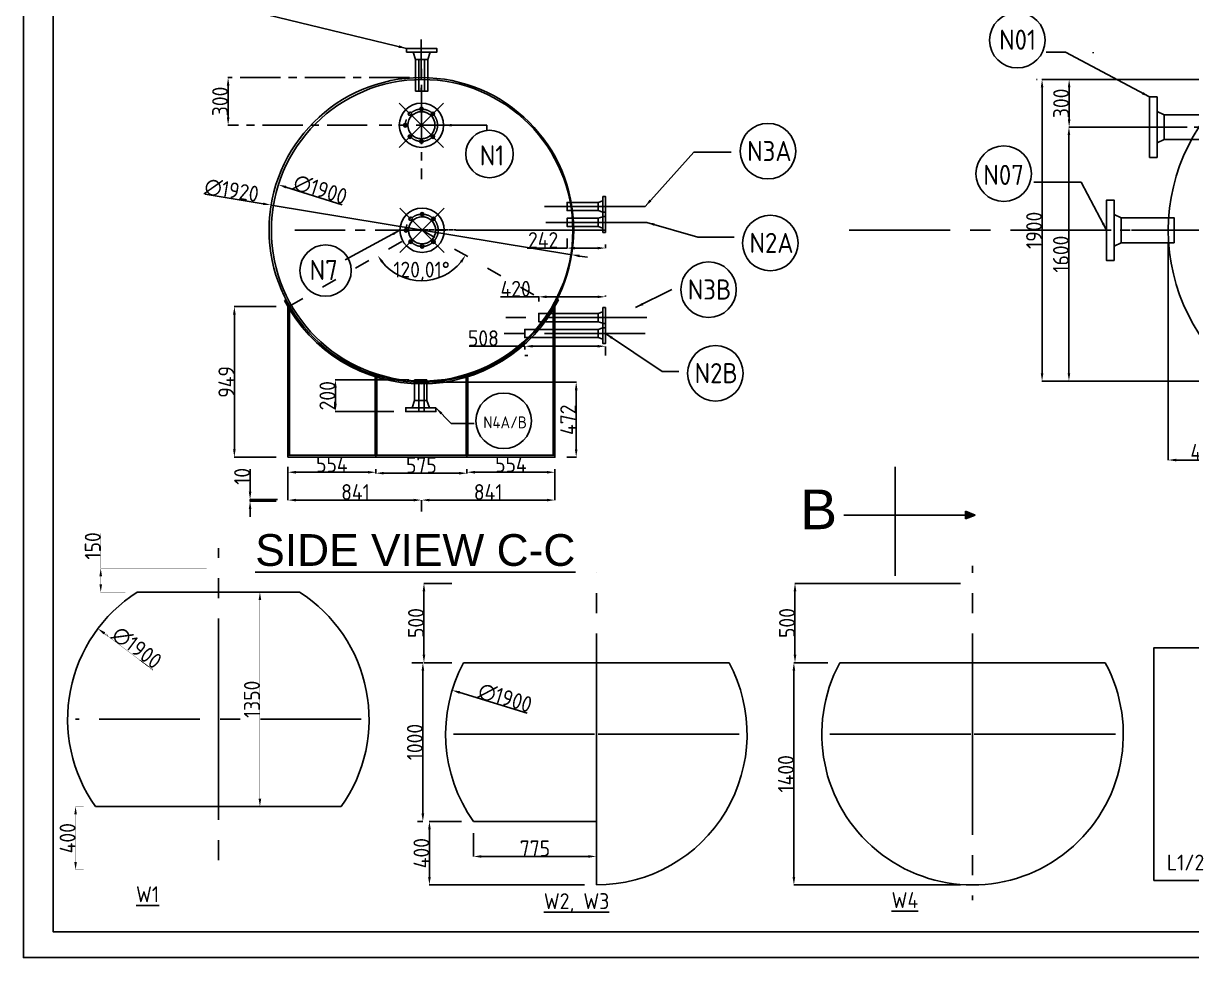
# Model space of a CAD drawing. Header units: inches. Extents: x 45640 to 67593, y 5 to 11258.
# Drawn here: x 45640 to 53004, y 5 to 5891 of the extents above; entities that cross this region are included whole.
import ezdxf

# ---------------------------------------------------------------- set-up
doc = ezdxf.new("R2010")
doc.units = ezdxf.units.IN
doc.header["$LTSCALE"] = 40
doc.header["$MEASUREMENT"] = 0
for name, pattern in [('ACAD_ISO03W100', [30, 12, -18]), ('CENTER', [50.8, 31.75, -6.35, 6.35, -6.35]), ('DOT', [0.25, 0, -0.25])]:
    doc.linetypes.add(name, pattern=pattern)
doc.styles.get("Standard").update_dxf_attribs({"font": 'isocp.shx', "height": 100, "bigfont": '@extfont2.shx'})
doc.dimstyles.new('ISO-25', dxfattribs={"dimtxt": 100, "dimasz": 50, "dimexe": 1.25, "dimexo": 75, "dimtad": 1, "dimdec": 0, "dimtxsty": 'Standard', "dimcen": 0, "dimclrd": 1, "dimclre": 1, "dimclrt": 1, "dimazin": 0, "dimtfac": 1, "dimtdec": 0, "dimtmove": 0, "dimatfit": 3, "dimfxl": 1, "dimtfillclr": 1, "dimarcsym": 0})

# ---------------------------------------------------------------- blocks, each defined once
blk = doc.blocks.new('*D697')
at = {"color": 1, "lineweight": -2, "ltscale": 0.2, "transparency": 16777216}
for p, q in [((48068.8, 3645.5), (47605.5, 3645.5)), ((47606.7, 3495.5), (47606.7, 3595.5)), ((47974.7, 3445.5), (47605.5, 3445.5))]:
    blk.add_line(p, q, dxfattribs=at)
at = {"color": 1, "ltscale": 0.2, "transparency": 16777216}
for points in [[(47598.4, 3595.5), (47615.1, 3595.5), (47606.7, 3645.5)], [(47598.4, 3495.5), (47615.1, 3495.5), (47606.7, 3445.5)]]:
    blk.add_solid(points, dxfattribs=at)
at = {"layer": 'Defpoints', "color": 0, "ltscale": 0.2, "transparency": 16777216}
for p in [(47606.7, 3645.5), (48143.8, 3645.5), (48049.7, 3445.5)]:
    blk.add_point(p, dxfattribs=at)
at = {"color": 1, "ltscale": 0.2, "transparency": 16777216, "insert": (47556.1, 3545.5), "char_height": 100, "attachment_point": 5, "rotation": 90}
blk.add_mtext('200', dxfattribs=at)
blk = doc.blocks.new('*D711')
at = {"color": 1, "lineweight": -2, "ltscale": 0.2, "transparency": 16777216}
for p, q in [((53256.3, 5537.6), (52059.7, 5537.6)), ((52060.9, 5487.6), (52060.9, 3687.6)), ((53256.3, 3637.6), (52059.7, 3637.6))]:
    blk.add_line(p, q, dxfattribs=at)
at = {"color": 1, "ltscale": 0.2, "transparency": 16777216}
for points in [[(52052.6, 5487.6), (52069.2, 5487.6), (52060.9, 5537.6)], [(52052.6, 3687.6), (52069.2, 3687.6), (52060.9, 3637.6)]]:
    blk.add_solid(points, dxfattribs=at)
at = {"layer": 'Defpoints', "color": 0, "ltscale": 0.2, "transparency": 16777216}
for p in [(53331.3, 5537.6), (52060.9, 3637.6), (53331.3, 3637.6)]:
    blk.add_point(p, dxfattribs=at)
at = {"color": 1, "ltscale": 0.2, "transparency": 16777216, "insert": (52010.3, 4587.6), "char_height": 100, "attachment_point": 5, "rotation": 90}
blk.add_mtext('1900', dxfattribs=at)
blk = doc.blocks.new('*D712')
at = {"color": 1, "lineweight": -2, "ltscale": 0.2, "transparency": 16777216}
for p, q in [((52975, 5237.6), (52228.9, 5237.6)), ((52230.2, 3687.6), (52230.2, 5187.6)), ((53256.3, 3637.6), (52228.9, 3637.6))]:
    blk.add_line(p, q, dxfattribs=at)
at = {"color": 1, "ltscale": 0.2, "transparency": 16777216}
for points in [[(52221.8, 5187.6), (52238.5, 5187.6), (52230.2, 5237.6)], [(52221.8, 3687.6), (52238.5, 3687.6), (52230.2, 3637.6)]]:
    blk.add_solid(points, dxfattribs=at)
at = {"layer": 'Defpoints', "color": 0, "ltscale": 0.2, "transparency": 16777216}
for p in [(52230.2, 5237.6), (53050, 5237.6), (53331.3, 3637.6)]:
    blk.add_point(p, dxfattribs=at)
at = {"color": 1, "ltscale": 0.2, "transparency": 16777216, "insert": (52179.5, 4437.6), "char_height": 100, "attachment_point": 5, "rotation": 90}
blk.add_mtext('1600', dxfattribs=at)
blk = doc.blocks.new('*D723')
at = {"color": 1, "lineweight": -2, "ltscale": 0.2, "transparency": 16777216}
for p, q in [((52856.3, 4512.6), (52856.3, 3139.1)), ((53331.3, 3562.6), (53331.3, 3139.1)), ((53281.3, 3140.3), (52906.3, 3140.3))]:
    blk.add_line(p, q, dxfattribs=at)
at = {"color": 1, "ltscale": 0.2, "transparency": 16777216}
for points in [[(52906.3, 3148.6), (52906.3, 3132), (52856.3, 3140.3)], [(53281.3, 3148.6), (53281.3, 3132), (53331.3, 3140.3)]]:
    blk.add_solid(points, dxfattribs=at)
at = {"layer": 'Defpoints', "color": 0, "ltscale": 0.2, "transparency": 16777216}
for p in [(52856.3, 4587.6), (53331.3, 3637.6), (52856.3, 3140.3)]:
    blk.add_point(p, dxfattribs=at)
at = {"color": 1, "ltscale": 0.2, "transparency": 16777216, "insert": (53093.8, 3190.9), "char_height": 100, "attachment_point": 5}
blk.add_mtext('475', dxfattribs=at)
blk = doc.blocks.new('*D643')
at = {"color": 1, "lineweight": -2, "ltscale": 0.2, "transparency": 16777216}
for p, q in [((52135.9, 5537.6), (52232.7, 5537.6)), ((52231.5, 5287.6), (52231.5, 5487.6)), ((52305.2, 5237.6), (52232.7, 5237.6))]:
    blk.add_line(p, q, dxfattribs=at)
at = {"color": 1, "ltscale": 0.2, "transparency": 16777216}
for points in [[(52223.1, 5487.6), (52239.8, 5487.6), (52231.5, 5537.6)], [(52223.1, 5287.6), (52239.8, 5287.6), (52231.5, 5237.6)]]:
    blk.add_solid(points, dxfattribs=at)
at = {"layer": 'Defpoints', "color": 0, "ltscale": 0.2, "transparency": 16777216}
for p in [(52060.9, 5537.6), (52231.5, 5537.6), (52230.2, 5237.6)]:
    blk.add_point(p, dxfattribs=at)
at = {"color": 1, "ltscale": 0.2, "transparency": 16777216, "insert": (52180.8, 5387.6), "char_height": 100, "attachment_point": 5, "rotation": 90}
blk.add_mtext('300', dxfattribs=at)
blk = doc.blocks.new('*D738')
at = {"color": 1, "linetype": 'CENTER', "lineweight": -2, "ltscale": 0.2, "transparency": 16777216}
for p, q in [((48073.9, 5549.7), (46929.1, 5549.7)), ((46930.4, 5299.7), (46930.4, 5499.7)), ((47807.6, 5249.7), (46929.1, 5249.7))]:
    blk.add_line(p, q, dxfattribs=at)
at = {"color": 1, "linetype": 'CENTER', "ltscale": 0.2, "transparency": 16777216}
for points in [[(46922.1, 5499.7), (46938.7, 5499.7), (46930.4, 5549.7)], [(46922.1, 5299.7), (46938.7, 5299.7), (46930.4, 5249.7)]]:
    blk.add_solid(points, dxfattribs=at)
at = {"layer": 'Defpoints', "color": 0, "linetype": 'CENTER', "ltscale": 0.2, "transparency": 16777216}
for p in [(46930.4, 5549.7), (48148.9, 5549.7), (47882.6, 5249.7)]:
    blk.add_point(p, dxfattribs=at)
at = {"color": 1, "linetype": 'CENTER', "ltscale": 0.2, "transparency": 16777216, "insert": (46879.8, 5399.7), "char_height": 100, "attachment_point": 5, "rotation": 90}
blk.add_mtext('300', dxfattribs=at)
blk = doc.blocks.new('*D739')
at = {"color": 1, "lineweight": -2, "ltscale": 0.2, "transparency": 16777216}
blk.add_line((47649.4, 4747.4), (47295.1, 4859.7), dxfattribs=at)
at = {"color": 1, "ltscale": 0.2, "transparency": 16777216}
blk.add_solid([(47297.6, 4867.6), (47292.6, 4851.7), (47247.4, 4874.8)], dxfattribs=at)
at = {"layer": 'Defpoints', "color": 0, "ltscale": 0.2, "transparency": 16777216}
for p in [(47247.4, 4874.8), (49058.7, 4300.8)]:
    blk.add_point(p, dxfattribs=at)
at = {"color": 1, "ltscale": 0.2, "transparency": 16777216, "insert": (47511.4, 4844.3), "char_height": 100, "attachment_point": 5, "rotation": 342.41694}
blk.add_mtext('∅1900', dxfattribs=at)
blk = doc.blocks.new('*D740')
at = {"color": 1, "lineweight": -2, "ltscale": 0.2, "transparency": 16777216}
for p, q in [((46785.4, 4814.8), (47152.2, 4754.3)), ((49095.9, 4433.8), (47201.5, 4746.2)), ((49145.2, 4425.7), (49194.6, 4417.6))]:
    blk.add_line(p, q, dxfattribs=at)
at = {"color": 1, "ltscale": 0.2, "transparency": 16777216}
for points in [[(47153.5, 4762.6), (47150.8, 4746.1), (47201.5, 4746.2)], [(49146.6, 4433.9), (49143.9, 4417.5), (49095.9, 4433.8)]]:
    blk.add_solid(points, dxfattribs=at)
at = {"layer": 'Defpoints', "color": 0, "ltscale": 0.2, "transparency": 16777216}
for p in [(47201.5, 4746.2), (49095.9, 4433.8)]:
    blk.add_point(p, dxfattribs=at)
at = {"color": 1, "ltscale": 0.2, "transparency": 16777216, "insert": (46952.4, 4838.6), "char_height": 100, "attachment_point": 5, "rotation": 350.63648}
blk.add_mtext('∅1920', dxfattribs=at)
blk = doc.blocks.new('*D741')
at = {"color": 1, "lineweight": -2, "ltscale": 0.2, "transparency": 16777216}
blk.add_arc((48149.8, 4589.7), 319.7, 218.96623, 321.03377, dxfattribs=at)
at = {"color": 1, "ltscale": 0.2, "transparency": 16777216}
for points in [[(47894.4, 4383.9), (47908.1, 4393.4), (47873, 4429.8)], [(48391.5, 4393.4), (48405.3, 4383.9), (48426.7, 4429.8)]]:
    blk.add_solid(points, dxfattribs=at)
at = {"layer": 'Defpoints', "color": 0, "ltscale": 0.2, "transparency": 16777216}
for p in [(48149.8, 4589.7), (48149.8, 4589.7), (48040.5, 4289.3), (47317.7, 4109.3), (48980.3, 4110.3)]:
    blk.add_point(p, dxfattribs=at)
at = {"color": 1, "ltscale": 0.2, "transparency": 16777216, "insert": (48149.8, 4328.1), "char_height": 100, "attachment_point": 5}
blk.add_mtext('120,01°', dxfattribs=at)
blk = doc.blocks.new('*D742')
at = {"color": 1, "lineweight": -2, "ltscale": 0.2, "transparency": 16777216}
for p, q in [((49066.6, 4536.7), (49066.6, 4474.4)), ((49308.7, 4499.1), (49308.7, 4474.4)), ((49066.6, 4475.6), (48816.1, 4475.6)), ((49258.7, 4475.6), (49116.6, 4475.6))]:
    blk.add_line(p, q, dxfattribs=at)
at = {"color": 1, "ltscale": 0.2, "transparency": 16777216}
for points in [[(49116.6, 4484), (49116.6, 4467.3), (49066.6, 4475.6)], [(49258.7, 4484), (49258.7, 4467.3), (49308.7, 4475.6)]]:
    blk.add_solid(points, dxfattribs=at)
at = {"layer": 'Defpoints', "color": 0, "ltscale": 0.2, "transparency": 16777216}
for p in [(49066.6, 4611.7), (49308.7, 4574.1), (49066.6, 4475.6)]:
    blk.add_point(p, dxfattribs=at)
at = {"color": 1, "ltscale": 0.2, "transparency": 16777216, "insert": (48916, 4526.3), "char_height": 100, "attachment_point": 5}
blk.add_mtext('242', dxfattribs=at)
blk = doc.blocks.new('*D743')
at = {"color": 1, "lineweight": -2, "ltscale": 0.2, "transparency": 16777216}
for p, q in [((48888.4, 4168.5), (48647.1, 4168.5)), ((48888.4, 4138.6), (48888.4, 4169.7)), ((49258.7, 4168.5), (48938.4, 4168.5)), ((49308.7, 4176.1), (49308.7, 4169.7))]:
    blk.add_line(p, q, dxfattribs=at)
at = {"color": 1, "ltscale": 0.2, "transparency": 16777216}
for points in [[(48938.4, 4176.8), (48938.4, 4160.2), (48888.4, 4168.5)], [(49258.7, 4176.8), (49258.7, 4160.2), (49308.7, 4168.5)]]:
    blk.add_solid(points, dxfattribs=at)
at = {"layer": 'Defpoints', "color": 0, "ltscale": 0.2, "transparency": 16777216}
for p in [(48888.4, 4168.5), (48888.4, 4063.6), (49308.7, 4101.1)]:
    blk.add_point(p, dxfattribs=at)
at = {"color": 1, "ltscale": 0.2, "transparency": 16777216, "insert": (48742.7, 4219.1), "char_height": 100, "attachment_point": 5}
blk.add_mtext('420', dxfattribs=at)
blk = doc.blocks.new('*D744')
at = {"color": 1, "lineweight": -2, "ltscale": 0.2, "transparency": 16777216}
for p, q in [((48800.4, 3857.2), (48448.8, 3857.2)), ((48800.4, 3836.7), (48800.4, 3856)), ((49258.7, 3857.2), (48850.4, 3857.2)), ((49308.7, 3799.1), (49308.7, 3856))]:
    blk.add_line(p, q, dxfattribs=at)
at = {"color": 1, "ltscale": 0.2, "transparency": 16777216}
for points in [[(48850.4, 3865.5), (48850.4, 3848.9), (48800.4, 3857.2)], [(49258.7, 3865.5), (49258.7, 3848.9), (49308.7, 3857.2)]]:
    blk.add_solid(points, dxfattribs=at)
at = {"layer": 'Defpoints', "color": 0, "ltscale": 0.2, "transparency": 16777216}
for p in [(48800.4, 3911.7), (48800.4, 3857.2), (49308.7, 3874.1)]:
    blk.add_point(p, dxfattribs=at)
at = {"color": 1, "ltscale": 0.2, "transparency": 16777216, "insert": (48539.5, 3907.8), "char_height": 100, "attachment_point": 5}
blk.add_mtext('508', dxfattribs=at)
blk = doc.blocks.new('*D630')
at = {"color": 1, "linetype": 'DOT', "lineweight": -2, "ltscale": 0.2, "transparency": 16777216}
for p, q in [((46127.4, 2457.7), (46127.4, 2679.8)), ((46793.9, 2457.7), (46126.1, 2457.7)), ((46127.4, 2357.7), (46127.4, 2407.7)), ((46281.5, 2307.7), (46126.1, 2307.7))]:
    blk.add_line(p, q, dxfattribs=at)
at = {"color": 1, "linetype": 'DOT', "ltscale": 0.2, "transparency": 16777216}
for points in [[(46119.1, 2407.7), (46135.7, 2407.7), (46127.4, 2457.7)], [(46119.1, 2357.7), (46135.7, 2357.7), (46127.4, 2307.7)]]:
    blk.add_solid(points, dxfattribs=at)
at = {"layer": 'Defpoints', "color": 0, "linetype": 'DOT', "ltscale": 0.2, "transparency": 16777216}
for p in [(46868.9, 2457.7), (46127.4, 2307.7), (46356.5, 2307.7)]:
    blk.add_point(p, dxfattribs=at)
at = {"color": 1, "linetype": 'DOT', "ltscale": 0.2, "transparency": 16777216, "insert": (46076.8, 2599.2), "char_height": 100, "attachment_point": 5, "rotation": 90}
blk.add_mtext('150', dxfattribs=at)
blk = doc.blocks.new('*D680')
at = {"color": 1, "linetype": 'DOT', "lineweight": -2, "ltscale": 0.2, "transparency": 16777216}
for p, q in [((46019.3, 957.7), (45967.6, 957.7)), ((45968.9, 907.7), (45968.9, 607.7)), ((46019.3, 557.7), (45967.6, 557.7))]:
    blk.add_line(p, q, dxfattribs=at)
at = {"color": 1, "linetype": 'DOT', "ltscale": 0.2, "transparency": 16777216}
for points in [[(45960.5, 907.7), (45977.2, 907.7), (45968.9, 957.7)], [(45960.5, 607.7), (45977.2, 607.7), (45968.9, 557.7)]]:
    blk.add_solid(points, dxfattribs=at)
at = {"layer": 'Defpoints', "color": 0, "linetype": 'DOT', "ltscale": 0.2, "transparency": 16777216}
for p in [(46094.3, 957.7), (45968.9, 557.7), (46094.3, 557.7)]:
    blk.add_point(p, dxfattribs=at)
at = {"color": 1, "linetype": 'DOT', "ltscale": 0.2, "transparency": 16777216, "insert": (45918.2, 757.7), "char_height": 100, "attachment_point": 5, "rotation": 90}
blk.add_mtext('400', dxfattribs=at)
blk = doc.blocks.new('*D681')
at = {"color": 1, "linetype": 'DOT', "lineweight": -2, "ltscale": 0.2, "transparency": 16777216}
blk.add_line((46452.7, 1820.7), (46149.5, 2048.6), dxfattribs=at)
at = {"color": 1, "linetype": 'DOT', "ltscale": 0.2, "transparency": 16777216}
blk.add_solid([(46154.5, 2055.3), (46144.5, 2041.9), (46109.5, 2078.6)], dxfattribs=at)
at = {"layer": 'Defpoints', "color": 0, "linetype": 'DOT', "ltscale": 0.2, "transparency": 16777216}
for p in [(46109.5, 2078.6), (47628.2, 936.8)]:
    blk.add_point(p, dxfattribs=at)
at = {"color": 1, "linetype": 'DOT', "ltscale": 0.2, "transparency": 16777216, "insert": (46354.5, 1957.8), "char_height": 100, "attachment_point": 5, "rotation": 323.0616}
blk.add_mtext('∅1900', dxfattribs=at)
blk = doc.blocks.new('*D682')
at = {"color": 1, "linetype": 'DOT', "lineweight": -2, "ltscale": 0.2, "transparency": 16777216}
for p, q in [((46943.9, 2307.7), (47132.1, 2307.7)), ((47130.8, 2257.7), (47130.8, 1007.7)), ((46943.9, 957.7), (47132.1, 957.7))]:
    blk.add_line(p, q, dxfattribs=at)
at = {"color": 1, "linetype": 'DOT', "ltscale": 0.2, "transparency": 16777216}
for points in [[(47122.5, 2257.7), (47139.2, 2257.7), (47130.8, 2307.7)], [(47122.5, 1007.7), (47139.2, 1007.7), (47130.8, 957.7)]]:
    blk.add_solid(points, dxfattribs=at)
at = {"layer": 'Defpoints', "color": 0, "linetype": 'DOT', "ltscale": 0.2, "transparency": 16777216}
for p in [(46868.9, 2307.7), (46868.9, 957.7), (47130.8, 957.7)]:
    blk.add_point(p, dxfattribs=at)
at = {"color": 1, "linetype": 'DOT', "ltscale": 0.2, "transparency": 16777216, "insert": (47080.2, 1632.7), "char_height": 100, "attachment_point": 5, "rotation": 90}
blk.add_mtext('1350', dxfattribs=at)
blk = doc.blocks.new('*D683')
at = {"color": 1, "lineweight": -2, "ltscale": 0.2, "transparency": 16777216}
for p, q in [((48339.8, 2363.4), (48163.5, 2363.4)), ((48164.8, 2313.4), (48164.8, 1913.4)), ((48339.8, 1863.4), (48163.5, 1863.4))]:
    blk.add_line(p, q, dxfattribs=at)
at = {"color": 1, "ltscale": 0.2, "transparency": 16777216}
for points in [[(48156.4, 2313.4), (48173.1, 2313.4), (48164.8, 2363.4)], [(48156.4, 1913.4), (48173.1, 1913.4), (48164.8, 1863.4)]]:
    blk.add_solid(points, dxfattribs=at)
at = {"layer": 'Defpoints', "color": 0, "ltscale": 0.2, "transparency": 16777216}
for p in [(48414.8, 2363.4), (48164.8, 1863.4), (48414.8, 1863.4)]:
    blk.add_point(p, dxfattribs=at)
at = {"color": 1, "ltscale": 0.2, "transparency": 16777216, "insert": (48114.1, 2113.4), "char_height": 100, "attachment_point": 5, "rotation": 90}
blk.add_mtext('500', dxfattribs=at)
blk = doc.blocks.new('*D684')
at = {"color": 1, "lineweight": -2, "ltscale": 0.2, "transparency": 16777216}
for p, q in [((48401.9, 863.4), (48198, 863.4)), ((48199.2, 513.4), (48199.2, 813.4)), ((49176.4, 463.4), (48198, 463.4))]:
    blk.add_line(p, q, dxfattribs=at)
at = {"color": 1, "ltscale": 0.2, "transparency": 16777216}
for points in [[(48190.9, 813.4), (48207.6, 813.4), (48199.2, 863.4)], [(48190.9, 513.4), (48207.6, 513.4), (48199.2, 463.4)]]:
    blk.add_solid(points, dxfattribs=at)
at = {"layer": 'Defpoints', "color": 0, "ltscale": 0.2, "transparency": 16777216}
for p in [(48199.2, 863.4), (48476.9, 863.4), (49251.4, 463.4)]:
    blk.add_point(p, dxfattribs=at)
at = {"color": 1, "ltscale": 0.2, "transparency": 16777216, "insert": (48148.6, 663.4), "char_height": 100, "attachment_point": 5, "rotation": 90}
blk.add_mtext('400', dxfattribs=at)
blk = doc.blocks.new('*D631')
at = {"color": 1, "lineweight": -2, "ltscale": 0.2, "transparency": 16777216}
for p, q in [((48088.5, 1863.4), (48156.6, 1863.4)), ((48157.9, 913.4), (48157.9, 1813.4)), ((48123, 863.4), (48156.6, 863.4))]:
    blk.add_line(p, q, dxfattribs=at)
at = {"color": 1, "ltscale": 0.2, "transparency": 16777216}
for points in [[(48149.5, 1813.4), (48166.2, 1813.4), (48157.9, 1863.4)], [(48149.5, 913.4), (48166.2, 913.4), (48157.9, 863.4)]]:
    blk.add_solid(points, dxfattribs=at)
at = {"layer": 'Defpoints', "color": 0, "ltscale": 0.2, "transparency": 16777216}
for p in [(48157.9, 1863.4), (48163.5, 1863.4), (48198, 863.4)]:
    blk.add_point(p, dxfattribs=at)
at = {"color": 1, "ltscale": 0.2, "transparency": 16777216, "insert": (48107.2, 1363.4), "char_height": 100, "attachment_point": 5, "rotation": 90}
blk.add_mtext('1000', dxfattribs=at)
blk = doc.blocks.new('*D685')
at = {"color": 1, "lineweight": -2, "ltscale": 0.2, "transparency": 16777216}
for p, q in [((48476.9, 788.4), (48476.9, 641.4)), ((49251.4, 788.4), (49251.4, 641.4)), ((48526.9, 642.7), (49201.4, 642.7))]:
    blk.add_line(p, q, dxfattribs=at)
at = {"color": 1, "ltscale": 0.2, "transparency": 16777216}
for points in [[(48526.9, 651), (48526.9, 634.4), (48476.9, 642.7)], [(49201.4, 651), (49201.4, 634.4), (49251.4, 642.7)]]:
    blk.add_solid(points, dxfattribs=at)
at = {"layer": 'Defpoints', "color": 0, "ltscale": 0.2, "transparency": 16777216}
for p in [(48476.9, 863.4), (49251.4, 863.4), (49251.4, 642.7)]:
    blk.add_point(p, dxfattribs=at)
at = {"color": 1, "ltscale": 0.2, "transparency": 16777216, "insert": (48864.1, 693.3), "char_height": 100, "attachment_point": 5}
blk.add_mtext('775', dxfattribs=at)
blk = doc.blocks.new('*D686')
at = {"color": 1, "lineweight": -2, "ltscale": 0.2, "transparency": 16777216}
blk.add_line((48815.1, 1546.3), (48390.5, 1675.6), dxfattribs=at)
at = {"color": 1, "ltscale": 0.2, "transparency": 16777216}
blk.add_solid([(48392.9, 1683.6), (48388, 1667.6), (48342.6, 1690.1)], dxfattribs=at)
at = {"layer": 'Defpoints', "color": 0, "ltscale": 0.2, "transparency": 16777216}
for p in [(48342.6, 1690.1), (50160.3, 1136.7)]:
    blk.add_point(p, dxfattribs=at)
at = {"color": 1, "ltscale": 0.2, "transparency": 16777216, "insert": (48676, 1641.6), "char_height": 100, "attachment_point": 5, "rotation": 343.06546}
blk.add_mtext('∅1900', dxfattribs=at)
blk = doc.blocks.new('*D687')
at = {"color": 1, "lineweight": -2, "ltscale": 0.2, "transparency": 16777216}
for p, q in [((51547.6, 2363.4), (50502.2, 2363.4)), ((50503.4, 2313.4), (50503.4, 1913.4)), ((50711, 1863.4), (50502.2, 1863.4))]:
    blk.add_line(p, q, dxfattribs=at)
at = {"color": 1, "ltscale": 0.2, "transparency": 16777216}
for points in [[(50495.1, 2313.4), (50511.8, 2313.4), (50503.4, 2363.4)], [(50495.1, 1913.4), (50511.8, 1913.4), (50503.4, 1863.4)]]:
    blk.add_solid(points, dxfattribs=at)
at = {"layer": 'Defpoints', "color": 0, "ltscale": 0.2, "transparency": 16777216}
for p in [(51622.6, 2363.4), (50503.4, 1863.4), (50786, 1863.4)]:
    blk.add_point(p, dxfattribs=at)
at = {"color": 1, "ltscale": 0.2, "transparency": 16777216, "insert": (50452.8, 2113.4), "char_height": 100, "attachment_point": 5, "rotation": 90}
blk.add_mtext('500', dxfattribs=at)
blk = doc.blocks.new('*D688')
at = {"color": 1, "lineweight": -2, "ltscale": 0.2, "transparency": 16777216}
for p, q in [((50711, 1863.4), (50495.3, 1863.4)), ((50496.5, 1813.4), (50496.5, 513.4)), ((51547.6, 463.4), (50495.3, 463.4))]:
    blk.add_line(p, q, dxfattribs=at)
at = {"color": 1, "ltscale": 0.2, "transparency": 16777216}
for points in [[(50488.2, 1813.4), (50504.9, 1813.4), (50496.5, 1863.4)], [(50488.2, 513.4), (50504.9, 513.4), (50496.5, 463.4)]]:
    blk.add_solid(points, dxfattribs=at)
at = {"layer": 'Defpoints', "color": 0, "ltscale": 0.2, "transparency": 16777216}
for p in [(50786, 1863.4), (50496.5, 463.4), (51622.6, 463.4)]:
    blk.add_point(p, dxfattribs=at)
at = {"color": 1, "ltscale": 0.2, "transparency": 16777216, "insert": (50445.9, 1163.4), "char_height": 100, "attachment_point": 5, "rotation": 90}
blk.add_mtext('1400', dxfattribs=at)
blk = doc.blocks.new('*D632')
at = {"color": 1, "lineweight": -2, "ltscale": 0.2, "transparency": 16777216}
for p, q in [((47068.7, 2941.8), (47068.7, 3083.1)), ((47242.5, 2891.8), (47067.4, 2891.8)), ((47232.5, 2881.8), (47067.4, 2881.8)), ((47068.7, 2881.8), (47068.7, 2891.8)), ((47068.7, 2831.8), (47068.7, 2781.8))]:
    blk.add_line(p, q, dxfattribs=at)
at = {"color": 1, "ltscale": 0.2, "transparency": 16777216}
for points in [[(47060.4, 2941.8), (47077, 2941.8), (47068.7, 2891.8)], [(47060.4, 2831.8), (47077, 2831.8), (47068.7, 2881.8)]]:
    blk.add_solid(points, dxfattribs=at)
at = {"layer": 'Defpoints', "color": 0, "ltscale": 0.2, "transparency": 16777216}
for p in [(47068.7, 2891.8), (47307.5, 2881.8), (47317.5, 2891.8)]:
    blk.add_point(p, dxfattribs=at)
at = {"color": 1, "ltscale": 0.2, "transparency": 16777216, "insert": (47018.1, 3037.5), "char_height": 100, "attachment_point": 5, "rotation": 90}
blk.add_mtext('10', dxfattribs=at)
blk = doc.blocks.new('*D633')
at = {"color": 1, "lineweight": -2, "ltscale": 0.2, "transparency": 16777216}
for p, q in [((48223.9, 3630), (49125.6, 3630)), ((49124.3, 3580), (49124.3, 3208)), ((49065, 3158), (49125.6, 3158))]:
    blk.add_line(p, q, dxfattribs=at)
at = {"color": 1, "ltscale": 0.2, "transparency": 16777216}
for points in [[(49116, 3580), (49132.7, 3580), (49124.3, 3630)], [(49116, 3208), (49132.7, 3208), (49124.3, 3158)]]:
    blk.add_solid(points, dxfattribs=at)
at = {"layer": 'Defpoints', "color": 0, "ltscale": 0.2, "transparency": 16777216}
for p in [(48148.9, 3630), (48990, 3158), (49124.3, 3158)]:
    blk.add_point(p, dxfattribs=at)
at = {"color": 1, "ltscale": 0.2, "transparency": 16777216, "insert": (49073.7, 3394), "char_height": 100, "attachment_point": 5, "rotation": 90}
blk.add_mtext('472', dxfattribs=at)
blk = doc.blocks.new('*D634')
at = {"color": 1, "lineweight": -2, "ltscale": 0.2, "transparency": 16777216}
for p, q in [((48990, 3083), (48990, 2886.7)), ((48148.9, 2816.8), (48148.9, 2886.7)), ((48940, 2887.9), (48198.9, 2887.9))]:
    blk.add_line(p, q, dxfattribs=at)
at = {"color": 1, "ltscale": 0.2, "transparency": 16777216}
for points in [[(48198.9, 2896.2), (48198.9, 2879.6), (48148.9, 2887.9)], [(48940, 2896.2), (48940, 2879.6), (48990, 2887.9)]]:
    blk.add_solid(points, dxfattribs=at)
at = {"layer": 'Defpoints', "color": 0, "ltscale": 0.2, "transparency": 16777216}
for p in [(48990, 3158), (48148.9, 2891.8), (48148.9, 2887.9)]:
    blk.add_point(p, dxfattribs=at)
at = {"color": 1, "ltscale": 0.2, "transparency": 16777216, "insert": (48569.4, 2938.5), "char_height": 100, "attachment_point": 5}
blk.add_mtext('841', dxfattribs=at)
blk = doc.blocks.new('*D635')
at = {"color": 1, "lineweight": -2, "ltscale": 0.2, "transparency": 16777216}
for p, q in [((47307.5, 3096.5), (47307.5, 2886.7)), ((48098.9, 2887.9), (47357.5, 2887.9)), ((48148.9, 2816.8), (48148.9, 2886.7))]:
    blk.add_line(p, q, dxfattribs=at)
at = {"color": 1, "ltscale": 0.2, "transparency": 16777216}
for points in [[(47357.5, 2896.2), (47357.5, 2879.6), (47307.5, 2887.9)], [(48098.9, 2896.2), (48098.9, 2879.6), (48148.9, 2887.9)]]:
    blk.add_solid(points, dxfattribs=at)
at = {"layer": 'Defpoints', "color": 0, "ltscale": 0.2, "transparency": 16777216}
for p in [(47307.5, 3171.5), (47307.5, 2887.9), (48148.9, 2891.8)]:
    blk.add_point(p, dxfattribs=at)
at = {"color": 1, "ltscale": 0.2, "transparency": 16777216, "insert": (47733.2, 2938.5), "char_height": 100, "attachment_point": 5}
blk.add_mtext('841', dxfattribs=at)
blk = doc.blocks.new('*D692')
at = {"color": 1, "lineweight": -2, "ltscale": 0.2, "transparency": 16777216}
for p, q in [((47307.5, 3048.9), (47307.5, 3062.1)), ((47357.5, 3063.4), (47811.5, 3063.4)), ((47861.5, 3083), (47861.5, 3062.1))]:
    blk.add_line(p, q, dxfattribs=at)
at = {"color": 1, "ltscale": 0.2, "transparency": 16777216}
for points in [[(47357.5, 3071.7), (47357.5, 3055), (47307.5, 3063.4)], [(47811.5, 3071.7), (47811.5, 3055), (47861.5, 3063.4)]]:
    blk.add_solid(points, dxfattribs=at)
at = {"layer": 'Defpoints', "color": 0, "ltscale": 0.2, "transparency": 16777216}
for p in [(47307.5, 3123.9), (47861.5, 3158), (47861.5, 3063.4)]:
    blk.add_point(p, dxfattribs=at)
at = {"color": 1, "ltscale": 0.2, "transparency": 16777216, "insert": (47584.5, 3114), "char_height": 100, "attachment_point": 5}
blk.add_mtext('554', dxfattribs=at)
blk = doc.blocks.new('*D693')
at = {"color": 1, "lineweight": -2, "ltscale": 0.2, "transparency": 16777216}
for p, q in [((47861.5, 3083), (47861.5, 3056.1)), ((47911.5, 3057.3), (48386, 3057.3)), ((48436, 3083), (48436, 3056.1))]:
    blk.add_line(p, q, dxfattribs=at)
at = {"color": 1, "ltscale": 0.2, "transparency": 16777216}
for points in [[(47911.5, 3065.7), (47911.5, 3049), (47861.5, 3057.3)], [(48386, 3065.7), (48386, 3049), (48436, 3057.3)]]:
    blk.add_solid(points, dxfattribs=at)
at = {"layer": 'Defpoints', "color": 0, "ltscale": 0.2, "transparency": 16777216}
for p in [(47861.5, 3158), (48436, 3158), (48436, 3057.3)]:
    blk.add_point(p, dxfattribs=at)
at = {"color": 1, "ltscale": 0.2, "transparency": 16777216, "insert": (48148.7, 3108), "char_height": 100, "attachment_point": 5}
blk.add_mtext('575', dxfattribs=at)
blk = doc.blocks.new('*D694')
at = {"color": 1, "lineweight": -2, "ltscale": 0.2, "transparency": 16777216}
for p, q in [((48436, 3083), (48436, 3062.1)), ((48486, 3063.4), (48940, 3063.4)), ((48990, 3083), (48990, 3062.1))]:
    blk.add_line(p, q, dxfattribs=at)
at = {"color": 1, "ltscale": 0.2, "transparency": 16777216}
for points in [[(48486, 3071.7), (48486, 3055), (48436, 3063.4)], [(48940, 3071.7), (48940, 3055), (48990, 3063.4)]]:
    blk.add_solid(points, dxfattribs=at)
at = {"layer": 'Defpoints', "color": 0, "ltscale": 0.2, "transparency": 16777216}
for p in [(48436, 3158), (48990, 3158), (48990, 3063.4)]:
    blk.add_point(p, dxfattribs=at)
at = {"color": 1, "ltscale": 0.2, "transparency": 16777216, "insert": (48713, 3114), "char_height": 100, "attachment_point": 5}
blk.add_mtext('554', dxfattribs=at)
blk = doc.blocks.new('*D695')
at = {"color": 1, "lineweight": -2, "ltscale": 0.2, "transparency": 16777216}
for p, q in [((47232.5, 4107.1), (46968.5, 4107.1)), ((46969.8, 4057.1), (46969.8, 3208)), ((47232.5, 3158), (46968.5, 3158))]:
    blk.add_line(p, q, dxfattribs=at)
at = {"color": 1, "ltscale": 0.2, "transparency": 16777216}
for points in [[(46961.4, 4057.1), (46978.1, 4057.1), (46969.8, 4107.1)], [(46961.4, 3208), (46978.1, 3208), (46969.8, 3158)]]:
    blk.add_solid(points, dxfattribs=at)
at = {"layer": 'Defpoints', "color": 0, "ltscale": 0.2, "transparency": 16777216}
for p in [(47307.5, 4107.1), (46969.8, 3158), (47307.5, 3158)]:
    blk.add_point(p, dxfattribs=at)
at = {"color": 1, "ltscale": 0.2, "transparency": 16777216, "insert": (46919.1, 3632.5), "char_height": 100, "attachment_point": 5, "rotation": 90}
blk.add_mtext('949', dxfattribs=at)

msp = doc.modelspace()

# ---------------------------------------------------------------- hatches: boundary and pattern name
at = {"lineweight": 50, "ltscale": 0.01}
h = msp.add_hatch(color=256, dxfattribs=at)
h.set_gradient(one_color=1, tint=1)
h.paths.add_polyline_path([(51638.5, 2793.8), (51578.9, 2770.2), (51578.9, 2793.8)])
h.paths.add_polyline_path([(51638.5, 2793.8), (51578.9, 2793.8), (51578.9, 2817.4)])

# ---------------------------------------------------------------- linework, layer by layer
at = {"color": 1, "linetype": 'CENTER', "lineweight": -3, "ltscale": 0.2}
for p, q in [((48147.3, 5790.2), (48149.8, 4909.7)), ((48148.9, 5249.7), (48148.9, 5608.6)), ((48009.3, 5389.3), (48148.9, 5249.7)), ((48148.9, 5249.7), (48288.5, 5389.3)), ((48369.5, 5249.7), (47882.6, 5249.7)), ((48148.9, 5249.7), (48009.3, 5110.1)), ((48148.9, 5249.7), (48288.5, 5110.1)), ((48148.9, 5249.7), (48369.5, 5249.7)), ((48013.5, 4727.4), (48153.1, 4587.8)), ((48153.1, 4587.8), (48292.7, 4727.4)), ((48153.1, 4587.8), (48013.5, 4448.2)), ((48153.1, 4587.8), (48292.7, 4448.2)), ((47861.5, 3158), (47861.5, 3663.6)), ((48436, 3158), (48436, 3663.4))]:
    msp.add_line(p, q, dxfattribs=at)
at = {"lineweight": -3, "ltscale": 0.25}
for p, q in [((48110.8, 5663.8), (48095.9, 5709.8)), ((48188.8, 5663.8), (48203.8, 5709.8)), ((52830.6, 5315.6), (52785.8, 5336.8)), ((52830.6, 5159.7), (52785.8, 5138.4)), ((49262.1, 4763.6), (49292.8, 4773.6)), ((49262.1, 4711.7), (49292.8, 4701.7)), ((49262.1, 4663.6), (49292.8, 4673.6)), ((52559.8, 4665.6), (52515.1, 4686.8)), ((49262.1, 4611.7), (49292.8, 4601.7)), ((52559.8, 4509.7), (52515.1, 4488.4)), ((49262.1, 4063.6), (49292.8, 4073.6)), ((49262.1, 4011.7), (49292.8, 4001.7)), ((49262.1, 3963.6), (49292.8, 3973.6)), ((49262.1, 3911.7), (49292.8, 3901.7)), ((48106, 3515.4), (48091, 3469.4)), ((48183.9, 3515.4), (48198.9, 3469.4))]:
    msp.add_line(p, q, dxfattribs=at)
at = {"lineweight": -3, "ltscale": 0.2}
for p, q in [((52382.8, 5703.9), (52382.8, 5709.9)), ((52026.5, 5537.6), (52029.5, 5537.6)), ((48683.5, 4587.8), (49108.7, 4587.8)), ((49108.7, 4587.8), (49308.7, 4587.8)), ((47286.7, 4145.1), (47295.6, 4149.8)), ((49012.9, 4149.4), (49004.4, 4154.9)), ((48980.3, 4110.3), (48990.3, 4104.5)), ((48820.4, 3798.2), (48800.4, 3798.2)), ((47856.7, 3171.5), (47856.7, 3665)), ((47866.7, 3171.5), (47866.7, 3661.9)), ((48431, 3171.5), (48431, 3661.9)), ((48441, 3171.5), (48441, 3665)), ((47381.2, 2307.7), (46356.5, 2307.7)), ((48414.8, 1863.4), (50088.1, 1863.4)), ((50786, 1863.4), (52459.3, 1863.4)), ((46094.3, 957.7), (47643.5, 957.7)), ((48476.9, 863.4), (49251.4, 863.4)), ((49251.4, 863.4), (49251.4, 463.4))]:
    msp.add_line(p, q, dxfattribs=at)
at = {"color": 1, "linetype": 'CENTER', "lineweight": -3, "ltscale": 0.25}
for p, q in [((53973, 5237.6), (52663.8, 5237.6)), ((48683.5, 4587.8), (47316.2, 4587.8)), ((52997.8, 4587.6), (52393.1, 4587.6))]:
    msp.add_line(p, q, dxfattribs=at)
at = {"color": 1, "linetype": 'CENTER', "lineweight": -3, "ltscale": 0.5}
for p, q in [((49558.5, 4737.6), (48837.4, 4737.6)), ((49568.8, 4637.6), (48852.2, 4637.6)), ((49568.8, 4037.6), (48638.8, 4037.6)), ((49558.5, 3937.6), (48638.8, 3937.6)), ((46868.9, 1507.7), (46868.9, 2585.4)), ((51622.6, 1413.4), (51622.6, 2474.5)), ((49251.4, 1413.4), (49251.4, 2430)), ((47768.9, 1507.7), (45968.9, 1507.7)), ((46868.9, 1507.7), (46868.9, 524.7)), ((48351.4, 1413.4), (50151.4, 1413.4)), ((49251.4, 1413.4), (49251.4, 411.1)), ((50722.6, 1413.4), (52522.6, 1413.4)), ((51622.6, 1413.4), (51622.6, 366.9))]:
    msp.add_line(p, q, dxfattribs=at)
at = {"linetype": 'ACAD_ISO03W100', "lineweight": -3, "ltscale": 0.2}
for p, q in [((47317.7, 4109.3), (48149.8, 4589.7)), ((48149.8, 4589.7), (48980.3, 4110.3))]:
    msp.add_line(p, q, dxfattribs=at)
at = {"linetype": 'CENTER', "lineweight": -3, "ltscale": 0.01}
msp.add_line((48135.8, 4590.3), (48365, 4590.3), dxfattribs=at)
at = {"linetype": 'CENTER', "lineweight": -3, "ltscale": 0.5}
for p, q in [((50845.8, 4587.6), (61909.9, 4587.6)), ((50151.4, 1413.4), (48351.4, 1413.4)), ((52522.6, 1413.4), (50722.6, 1413.4))]:
    msp.add_line(p, q, dxfattribs=at)
at = {"color": 1, "lineweight": -3, "ltscale": 0.2}
for p, q in [((52856.3, 4587.6), (52856.3, 4605)), ((52856.3, 4587.6), (52856.3, 4587.6)), ((53081.3, 3637.6), (52549.3, 3637.6))]:
    msp.add_line(p, q, dxfattribs=at)
at = {"lineweight": -3, "ltscale": 0.01}
for p, q in [((47307.5, 4107.6), (47307.5, 3171.5)), ((47317.5, 3171.5), (47317.5, 4090.6)), ((48980, 3171.5), (48980, 4089.7)), ((48990, 4106.7), (48990, 3171.5)), ((51134.2, 2410.1), (51134.2, 3096.7)), ((51578.9, 2770.2), (51578.9, 2817.4)), ((51638.5, 2793.8), (51578.9, 2817.4)), ((50810.8, 2793.8), (51578.9, 2793.8)), ((51638.5, 2793.8), (51578.9, 2770.2)), ((51638.5, 2793.8), (51578.9, 2793.8))]:
    msp.add_line(p, q, dxfattribs=at)
at = {"ltscale": 0.2}
for points in [[(67592.7, 5.2), (45639.7, 5.2), (45639.7, 11258.4), (67592.7, 11258.4)], [(53164.5, 5159.7), (53164.5, 5315.6), (52830.6, 5315.6), (52830.6, 5159.7)], [(49262.1, 4711.7), (49066.6, 4711.7), (49066.6, 4763.6), (49262.1, 4763.6)], [(49262.1, 4611.7), (49066.6, 4611.7), (49066.6, 4663.6), (49262.1, 4663.6)], [(52893.8, 4509.7), (52893.8, 4665.6), (52559.8, 4665.6), (52559.8, 4509.7)], [(49262.1, 4011.7), (48888.4, 4011.7), (48888.4, 4063.6), (49262.1, 4063.6)], [(49262.1, 3911.7), (48800.4, 3911.7), (48800.4, 3963.6), (49262.1, 3963.6)], [(47307.5, 3158), (48990, 3158), (48990, 3171.5), (47307.5, 3171.5)]]:
    msp.add_lwpolyline(points, close=True, dxfattribs=at)
at = {"lineweight": -3, "ltscale": 0.005}
msp.add_lwpolyline([(67442.9, 11082.7), (45828.1, 11082.7), (45828.1, 167.3), (67442.9, 167.3)], close=True, dxfattribs=at)
at = {"ltscale": 0.25}
for points in [[(48054.6, 5709.8), (48245.1, 5709.8), (48245.1, 5733.7), (48054.6, 5733.7)], [(48110.8, 5463.8), (48188.8, 5463.8), (48188.8, 5663.8), (48110.8, 5663.8)], [(48132.5, 5463.8), (48167.2, 5463.8), (48167.2, 5663.8), (48132.5, 5663.8)], [(52785.8, 5047.2), (52785.8, 5428.1), (52738.1, 5428.1), (52738.1, 5047.2)], [(49292.8, 4801.1), (49292.8, 4674.1), (49308.7, 4674.1), (49308.7, 4801.1)], [(52515.1, 4397.2), (52515.1, 4778.1), (52467.3, 4778.1), (52467.3, 4397.2)], [(49292.8, 4701.1), (49292.8, 4574.1), (49308.7, 4574.1), (49308.7, 4701.1)], [(49292.8, 4101.1), (49292.8, 3974.1), (49308.7, 3974.1), (49308.7, 4101.1)], [(49292.8, 4001.1), (49292.8, 3874.1), (49308.7, 3874.1), (49308.7, 4001.1)], [(48183.9, 3645.5), (48106, 3645.5), (48106, 3515.4), (48183.9, 3515.4)], [(48166.2, 3645.5), (48131.5, 3645.5), (48131.5, 3445.5), (48166.2, 3445.5)], [(48240.2, 3469.4), (48049.7, 3469.4), (48049.7, 3445.5), (48240.2, 3445.5)]]:
    msp.add_lwpolyline(points, close=True, dxfattribs=at)
at = {"ltscale": 1000}
msp.add_lwpolyline([(52764.4, 491.7), (54883.7, 491.7), (54883.7, 1956.6), (52764.4, 1956.6)], close=True, dxfattribs=at)
at = {"ltscale": 0.01}
for centre, radius in [((51904.8, 5785.5), 175), ((50332.9, 5086.2), 175), ((48578.1, 5068.6), 149.8), ((51819.2, 4944.5), 175), ((50347.7, 4507.5), 175), ((48148.7, 4590), 4.88), ((47544.7, 4333.8), 161.4), ((49958.6, 4213.8), 175), ((50001.8, 3686.9), 175), ((48667.2, 3387.4), 175)]:
    msp.add_circle(centre, radius, dxfattribs=at)
at = {"ltscale": 0.2}
for centre, radius in [((48148.7, 4590), 960), ((48153.1, 4587.8), 950), ((48148.9, 5249.7), 139.6), ((48148.9, 5249.7), 85.3), ((48148.9, 5249.7), 85.3), ((48077, 5321.5), 11.2), ((48148.9, 5351.3), 11.2), ((48220.7, 5321.5), 11.2), ((48047.3, 5249.7), 11.2), ((48077, 5177.8), 11.2), ((48148.9, 5148.1), 11.2), ((48220.7, 5177.8), 11.2), ((48153.1, 4587.8), 139.6), ((48153.1, 4587.8), 85.3), ((48153.1, 4587.8), 85.3), ((48081.2, 4659.7), 11.2), ((48153.1, 4689.4), 11.2), ((48224.9, 4659.7), 11.2), ((48051.5, 4587.8), 11.2), ((48081.2, 4516), 11.2), ((48153.1, 4486.2), 11.2), ((48224.9, 4516), 11.2)]:
    msp.add_circle(centre, radius, dxfattribs=at)
at = {"color": 1, "linetype": 'CENTER', "ltscale": 0.2}
for centre, radius in [((48148.9, 5249.7), 101.6), ((48148.9, 5249.7), 85.3), ((48153.1, 4587.8), 101.6), ((48153.1, 4587.8), 85.3)]:
    msp.add_circle(centre, radius, dxfattribs=at)
at = {"ltscale": 0.25}
msp.add_arc((54043.8, 4587.6), 1187.5, 126.8699, 233.1301, dxfattribs=at)
at = {"ltscale": 0.2}
for centre, radius, start, end in [((48148.7, 4590), 970, 207.30058, 332.9869), ((46868.9, 1507.7), 950, 122.6369, 215.37654), ((46868.9, 1507.7), 950, 324.62346, 57.3631), ((49251.4, 1413.4), 950, 151.72629, 215.37654), ((49251.4, 1413.4), 950, 270, 28.27371), ((51622.6, 1413.4), 950, 151.72629, 28.27371)]:
    msp.add_arc(centre, radius, start, end, dxfattribs=at)

# ---------------------------------------------------------------- texts
at = {"lineweight": -3, "ltscale": 0.01}
for s, insert, char_height, width, attachment_point in [('N01', (51790.4, 5851.7), 126.56, 1025.685, 1), ('N1', (48516.2, 5122.6), 126.56, 1025.685, 1), ('N3A', (50201.9, 5150.4), 126.56, 1025.685, 1), ('N07', (51690.8, 5000.1), 126.56, 1025.685, 1), ('N2A', (50216.6, 4571.7), 126.56, 1025.685, 1), ('N7', (47444.2, 4400.7), 126.56, 1025.685, 1), ('N3B', (49827.5, 4278), 126.56, 1025.685, 1), ('N2B', (49870.7, 3751.1), 126.56, 1025.685, 1), ('N4A/B', (48813.9, 3415.3), 75, 1025.685, 3), ('{\\f@Arial Unicode MS|b0|i0|c0|p34;B}', (50536, 2954.5), 250, 468.541, 1), ('{\\f@Arial Unicode MS|b0|i0|c0|p34;\\LSIDE VIEW C-C}', (47101.3, 2673.4), 200, 2326.995, 1)]:
    msp.add_mtext(s, dxfattribs=dict(at, insert=insert, char_height=char_height, width=width, attachment_point=attachment_point))
at = {"lineweight": -3, "ltscale": 1000, "insert": (52847.6, 654.5), "char_height": 100, "width": 1224.895, "attachment_point": 1}
msp.add_mtext('L1/2', dxfattribs=at)
at = {"lineweight": -3, "ltscale": 0.005, "char_height": 100, "width": 1217.694, "attachment_point": 1}
for s, insert in [('{\\LW1}', (46349.8, 454.3)), ('{\\LW2, W3}', (48920.3, 411.1)), ('{\\LW4}', (51112.2, 418))]:
    msp.add_mtext(s, dxfattribs=dict(at, insert=insert))

# ---------------------------------------------------------------- dimensions: what is measured, and where the dimension line sits
at = {"color": 1, "linetype": 'CENTER', "ltscale": 0.2}
dim = msp.add_linear_dim(base=(46930.4, 5549.7), p1=(47882.6, 5249.7), p2=(48148.9, 5549.7), angle=90, dimstyle='ISO-25', dxfattribs=at)
dim.commit()
dim.dimension.update_dxf_attribs({"geometry": '*D738', "text_midpoint": (46879.8, 5399.7)})
at = {"color": 1, "ltscale": 0.2}
for base, p1, p2, angle, picture, middle in [((52060.9, 3637.6), (53331.3, 5537.6), (53331.3, 3637.6), 90, '*D711', (52060.9, 4587.6)), ((47307.5, 2887.9), (48148.9, 2891.8), (47307.5, 3171.5), 180, '*D635', (47733.2, 2887.9)), ((48148.9, 2887.9), (48990, 3158), (48148.9, 2891.8), 180, '*D634', (48569.4, 2887.9))]:
    dim = msp.add_linear_dim(base=base, p1=p1, p2=p2, angle=angle, dimstyle='ISO-25', dxfattribs=at)
    dim.commit()
    dim.dimension.update_dxf_attribs({"geometry": picture, "text_midpoint": middle, "dimtype": 160})
at = {"ltscale": 0.2}
for base, p1, p2, picture, middle in [((52231.5, 5537.6), (52230.2, 5237.6), (52060.9, 5537.6), '*D643', (52180.8, 5387.6)), ((46969.8, 3158), (47307.5, 4107.1), (47307.5, 3158), '*D695', (46919.1, 3632.5)), ((47606.7, 3645.5), (48049.7, 3445.5), (48143.8, 3645.5), '*D697', (47556.1, 3545.5)), ((49124.3, 3158), (48148.9, 3630), (48990, 3158), '*D633', (49073.7, 3394)), ((47068.7, 2891.8), (47307.5, 2881.8), (47317.5, 2891.8), '*D632', (47018.1, 3037.5)), ((48164.8, 1863.4), (48414.8, 2363.4), (48414.8, 1863.4), '*D683', (48114.1, 2113.4)), ((50503.4, 1863.4), (51622.6, 2363.4), (50786, 1863.4), '*D687', (50452.8, 2113.4)), ((48157.9, 1863.4), (48198, 863.4), (48163.5, 1863.4), '*D631', (48107.2, 1363.4)), ((50496.5, 463.4), (50786, 1863.4), (51622.6, 463.4), '*D688', (50445.9, 1163.4)), ((48199.2, 863.4), (49251.4, 463.4), (48476.9, 863.4), '*D684', (48148.6, 663.4))]:
    dim = msp.add_linear_dim(base=base, p1=p1, p2=p2, angle=90, dimstyle='ISO-25', dxfattribs=at)
    dim.commit()
    dim.dimension.update_dxf_attribs({"geometry": picture, "text_midpoint": middle})
at = {"color": 1, "ltscale": 0.2}
dim = msp.add_linear_dim(base=(52230.2, 5237.6), p1=(53331.3, 3637.6), p2=(53050, 5237.6), angle=90, dimstyle='ISO-25', dxfattribs=at)
dim.commit()
dim.dimension.update_dxf_attribs({"geometry": '*D712', "text_midpoint": (52179.5, 4437.6)})
at = {"ltscale": 0.2}
dim = msp.add_diameter_dim_2p(p1=(48321.4, 4561.5), p2=(47976, 4618.5), dimstyle='ISO-25', dxfattribs=at)
dim.commit()
dim.dimension.update_dxf_attribs({"geometry": '*D740', "text_midpoint": (46952.4, 4838.6)})
for p1, p2, picture, middle in [((48319.9, 4534.9), (47986.2, 4640.7), '*D739', (47496.1, 4796)), ((50160.3, 1136.7), (48342.6, 1690.1), '*D686', (48661.2, 1593.2))]:
    dim = msp.add_diameter_dim_2p(p1=p1, p2=p2, dimstyle='ISO-25', dxfattribs=at)
    dim.commit()
    dim.dimension.update_dxf_attribs({"geometry": picture, "text_midpoint": middle, "dimtype": 163})
dim = msp.add_angular_dim_2l(base=(48040.5, 4289.3), line1=((48149.8, 4589.7), (48980.3, 4110.3)), line2=((47317.7, 4109.3), (48149.8, 4589.7)), dimstyle='ISO-25', dxfattribs=at)
dim.commit()
dim.dimension.update_dxf_attribs({"geometry": '*D741', "text_midpoint": (48149.8, 4328.1)})
for base, p1, p2, picture, middle in [((49066.6, 4475.6), (49308.7, 4574.1), (49066.6, 4611.7), '*D742', (48916, 4475.6)), ((48888.4, 4168.5), (49308.7, 4101.1), (48888.4, 4063.6), '*D743', (48742.7, 4168.5)), ((48800.4, 3857.2), (49308.7, 3874.1), (48800.4, 3911.7), '*D744', (48539.5, 3857.2))]:
    dim = msp.add_linear_dim(base=base, p1=p1, p2=p2, dimstyle='ISO-25', dxfattribs=at)
    dim.commit()
    dim.dimension.update_dxf_attribs({"geometry": picture, "text_midpoint": middle, "dimtype": 160})
for base, p1, p2, picture, middle in [((52856.3, 3140.3), (53331.3, 3637.6), (52856.3, 4587.6), '*D723', (53093.8, 3190.9)), ((47861.5, 3063.4), (47307.5, 3123.9), (47861.5, 3158), '*D692', (47584.5, 3114)), ((48436.014, 3057.3319), (47861.4729, 3157.9961), (48436.014, 3157.9961), '*D693', (48148.7435, 3107.9569)), ((48990, 3063.4), (48436, 3158), (48990, 3158), '*D694', (48713, 3114)), ((49251.4469, 642.6861), (48476.8503, 863.434), (49251.4469, 863.434), '*D685', (48864.1486, 693.3111))]:
    dim = msp.add_linear_dim(base=base, p1=p1, p2=p2, dimstyle='ISO-25', dxfattribs=at)
    dim.commit()
    dim.dimension.update_dxf_attribs({"geometry": picture, "text_midpoint": middle})
at = {"linetype": 'DOT', "ltscale": 0.2}
dim = msp.add_linear_dim(base=(46127.4, 2307.7), p1=(46868.9, 2457.7), p2=(46356.5, 2307.7), angle=90, dimstyle='ISO-25', dxfattribs=at)
dim.commit()
dim.dimension.update_dxf_attribs({"geometry": '*D630', "text_midpoint": (46127.4, 2599.2), "dimtype": 160})
for base, p1, p2, picture, middle in [((47130.8, 957.7), (46868.9, 2307.7), (46868.9, 957.7), '*D682', (47080.2, 1632.7)), ((45968.9, 557.7), (46094.3, 957.7), (46094.3, 557.7), '*D680', (45918.2, 757.7))]:
    dim = msp.add_linear_dim(base=base, p1=p1, p2=p2, angle=90, dimstyle='ISO-25', dxfattribs=at)
    dim.commit()
    dim.dimension.update_dxf_attribs({"geometry": picture, "text_midpoint": middle})
dim = msp.add_diameter_dim_2p(p1=(47628.2, 936.8), p2=(46109.5, 2078.6), dimstyle='ISO-25', dxfattribs=at)
dim.commit()
dim.dimension.update_dxf_attribs({"geometry": '*D681', "text_midpoint": (46324.1, 1917.3), "dimtype": 163})

# ---------------------------------------------------------------- leaders
at = {"ltscale": 0.005}
msp.add_leader([(48054.6, 5733.7), (47178.5, 5945.7), (49202.9, 5945.7)], dimstyle='ISO-25', override={"dimgap": 0.625, "dimtad": 0}, dxfattribs=at)
at = {"color": 3, "ltscale": 0.2}
for points in [[(52738.1, 5428.1), (52208.1, 5710.5), (52086.2, 5710.5)], [(52467.3, 4587.6), (52308, 4890.8), (52008, 4890.8)]]:
    msp.add_leader(points, dimstyle='ISO-25', override={"dimgap": 0.625, "dimtad": 0}, dxfattribs=at)
at = {"ltscale": 0.2}
for points in [[(48288.5, 5249.7), (48561.6, 5249.7), (48561.6, 5217.5)], [(49558.5, 4737.6), (49865.6, 5079.5), (50101.7, 5079.5)], [(48013.5, 4587.8), (47668.1, 4400.7)], [(49568.8, 4637.6), (49891.6, 4544), (50119.3, 4544)], [(49498.4, 4101.1), (49727.3, 4213.8)], [(49308.7, 3937.6), (49666.7, 3697.5), (49770.8, 3697.5)], [(48240.2, 3469.4), (48336, 3369.9), (48481.9, 3369.9)]]:
    msp.add_leader(points, dimstyle='ISO-25', override={"dimgap": 0.625, "dimtad": 0}, dxfattribs=at)

doc.saveas('drawing.dxf')
